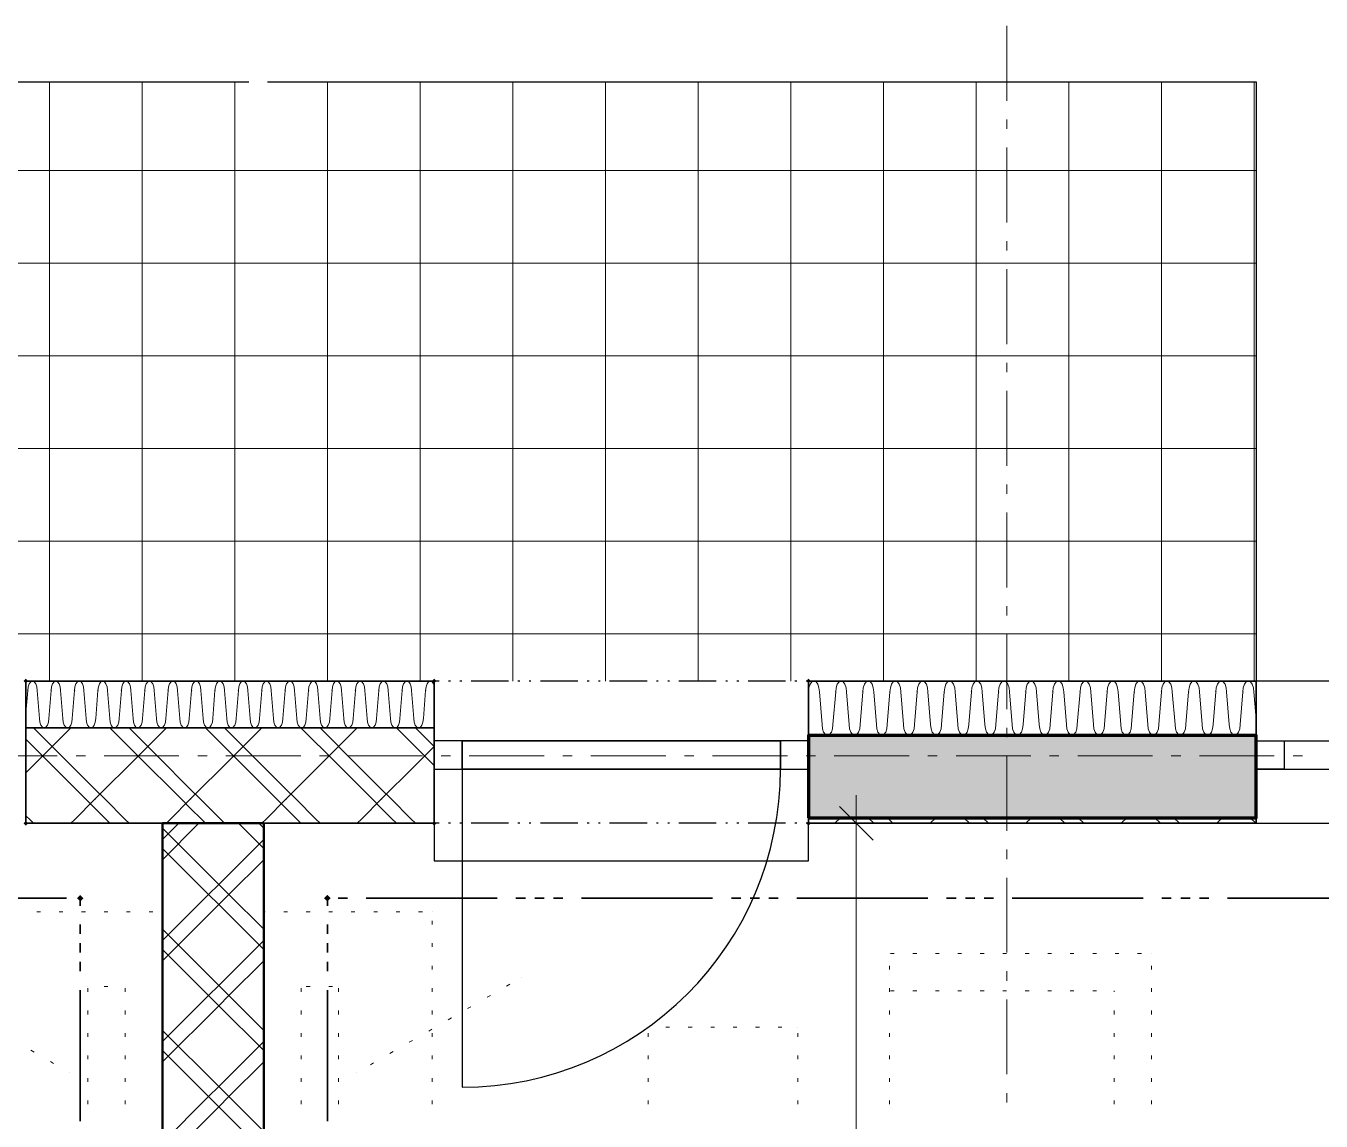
# Model space of a CAD drawing. Header units: millimetres. Extents: x 0 to 594, y 0 to 420.
# Drawn here: x 441.84 to 473.51, y 306.19 to 332.98 of the extents above; entities that cross this region are included whole.
import ezdxf

# ---------------------------------------------------------------- set-up
doc = ezdxf.new("R2010")
doc.units = ezdxf.units.MM
doc.header["$LTSCALE"] = 8
for name, color, linetype in [('PDF_Dvere', 7, 'Continuous'), ('PDF_Koty delkove', 7, 'Continuous'), ('PDF_Nabytek', 7, 'Continuous'), ('PDF_Obecne 0.25', 7, 'Continuous'), ('PDF_Okna', 7, 'Continuous'), ('PDF_Osy hlavni', 7, 'Continuous'), ('PDF_Pozarni useky', 7, 'Continuous'), ('PDF_Srafy', 7, 'Continuous'), ('PDF_Steny akusticke', 7, 'Continuous'), ('PDF_Steny obvodove nosne', 7, 'Continuous'), ('PDF_Steny sendvic', 7, 'Continuous'), ('PDF_Zatepleni', 7, 'Continuous')]:
    doc.layers.add(name, color=color, linetype=linetype)

msp = doc.modelspace()

# ---------------------------------------------------------------- linework, layer by layer
at = {"layer": 'PDF_Dvere', "lineweight": 25}
for points in [[(452.505, 315.49), (451.818, 315.49), (451.818, 314.804), (452.505, 314.804)], [(452.505, 315.49), (452.505, 314.804)], [(460.977, 315.49), (460.29, 315.49), (460.29, 314.804), (460.977, 314.804)], [(460.29, 315.49), (460.29, 314.804)]]:
    msp.add_lwpolyline(points, close=True, dxfattribs=at)
for points in [[(460.29, 315.49), (452.505, 315.49), (460.29, 315.49)], [(460.29, 314.804), (452.505, 314.804), (460.29, 314.804)]]:
    msp.add_lwpolyline(points, dxfattribs=at)
msp.add_lwpolyline([(452.505, 314.804), (452.505, 307.019, 0.414213), (460.29, 314.804)], format="xyb", dxfattribs=at)
at = {"layer": 'PDF_Koty delkove', "lineweight": 18}
for points in [[(462.145, 313.476), (462.145, 314.162)], [(462.557, 313.063), (461.733, 313.888)], [(462.832, 313.476), (462.145, 313.476), (461.458, 313.476)], [(462.145, 236.313), (462.145, 237.158), (462.145, 238.786), (462.145, 240.16), (462.145, 244.34), (462.145, 246.159), (462.145, 262.873), (462.145, 269.284), (462.145, 270.612), (462.145, 276.108), (462.145, 313.476)]]:
    msp.add_lwpolyline(points, dxfattribs=at)
at = {"layer": 'PDF_Nabytek', "lineweight": 13}
for points in [[(442.191, 311.314), (442.099, 311.314)], [(442.74, 311.314), (442.649, 311.314)], [(443.29, 311.314), (443.198, 311.314)], [(443.839, 311.314), (443.748, 311.314)], [(444.389, 311.314), (444.297, 311.314)], [(444.938, 311.314), (444.847, 311.314)], [(445.178, 311.314), (445.178, 311.314)], [(445.178, 311.314), (445.178, 311.314)], [(445.178, 311.001), (445.178, 311.092)], [(447.686, 311.314), (447.651, 311.314)], [(447.651, 311.314), (447.651, 311.314)], [(447.651, 311.314), (447.651, 311.314)], [(447.651, 311.001), (447.651, 311.092)], [(448.235, 311.314), (448.144, 311.314)], [(448.785, 311.314), (448.693, 311.314)], [(449.334, 311.314), (449.243, 311.314)], [(449.884, 311.314), (449.792, 311.314)], [(450.433, 311.314), (450.342, 311.314)], [(450.983, 311.314), (450.891, 311.314)], [(451.533, 311.314), (451.441, 311.314)], [(451.772, 311.314), (451.772, 311.314)], [(451.772, 311.314), (451.772, 311.314)], [(451.772, 311.001), (451.772, 311.092)], [(445.178, 310.451), (445.178, 310.543)], [(447.651, 310.451), (447.651, 310.543)], [(451.772, 310.451), (451.772, 310.543)], [(462.957, 310.293), (462.957, 310.293)], [(462.957, 310.293), (462.957, 310.293)], [(463.073, 310.293), (462.981, 310.293)], [(463.622, 310.293), (463.531, 310.293)], [(464.172, 310.293), (464.08, 310.293)], [(464.721, 310.293), (464.63, 310.293)], [(465.271, 310.293), (465.179, 310.293)], [(465.82, 310.293), (465.729, 310.293)], [(466.37, 310.293), (466.278, 310.293)], [(466.919, 310.293), (466.828, 310.293)], [(467.469, 310.293), (467.377, 310.293)], [(468.018, 310.293), (467.927, 310.293)], [(468.568, 310.293), (468.476, 310.293)], [(469.117, 310.293), (469.026, 310.293)], [(469.368, 310.293), (469.368, 310.293)], [(469.368, 310.293), (469.368, 310.293)], [(445.178, 309.901), (445.178, 309.993)], [(447.651, 309.901), (447.651, 309.993)], [(451.772, 309.901), (451.772, 309.993)], [(462.957, 309.901), (462.957, 309.993)], [(469.368, 309.901), (469.368, 309.993)], [(453.592, 309.495), (453.671, 309.54)], [(453.961, 309.708), (453.961, 309.708)], [(443.346, 309.483), (443.346, 309.483)], [(443.346, 309.483), (443.346, 309.483)], [(443.346, 309.352), (443.346, 309.444)], [(443.839, 309.483), (443.748, 309.483)], [(444.262, 309.483), (444.262, 309.483)], [(444.262, 309.483), (444.262, 309.483)], [(444.262, 309.352), (444.262, 309.444)], [(445.178, 309.352), (445.178, 309.444)], [(447.651, 309.352), (447.651, 309.444)], [(448.567, 309.483), (448.567, 309.483)], [(448.567, 309.483), (448.567, 309.483)], [(448.567, 309.352), (448.567, 309.444)], [(448.785, 309.483), (448.693, 309.483)], [(449.334, 309.483), (449.243, 309.483)], [(449.483, 309.483), (449.483, 309.483)], [(449.483, 309.483), (449.483, 309.483)], [(449.483, 309.352), (449.483, 309.444)], [(451.772, 309.352), (451.772, 309.444)], [(453.116, 309.22), (453.195, 309.266)], [(462.957, 309.352), (462.957, 309.444)], [(462.957, 309.377), (462.957, 309.377)], [(463.073, 309.377), (462.981, 309.377)], [(463.622, 309.377), (463.531, 309.377)], [(464.172, 309.377), (464.08, 309.377)], [(464.721, 309.377), (464.63, 309.377)], [(465.271, 309.377), (465.179, 309.377)], [(465.82, 309.377), (465.729, 309.377)], [(466.37, 309.377), (466.278, 309.377)], [(466.919, 309.377), (466.828, 309.377)], [(467.469, 309.377), (467.377, 309.377)], [(468.018, 309.377), (467.927, 309.377)], [(468.453, 309.377), (468.453, 309.377)], [(468.453, 309.352), (468.453, 309.377)], [(468.453, 309.377), (468.453, 309.377)], [(469.368, 309.352), (469.368, 309.444)], [(443.346, 308.802), (443.346, 308.894)], [(444.262, 308.802), (444.262, 308.894)], [(445.178, 308.802), (445.178, 308.894)], [(447.651, 308.802), (447.651, 308.894)], [(448.567, 308.802), (448.567, 308.894)], [(449.483, 308.802), (449.483, 308.894)], [(451.772, 308.802), (451.772, 308.894)], [(452.64, 308.945), (452.719, 308.991)], [(462.957, 308.802), (462.957, 308.894)], [(468.453, 308.802), (468.453, 308.894)], [(469.368, 308.802), (469.368, 308.894)], [(452.164, 308.67), (452.243, 308.716)], [(443.346, 308.253), (443.346, 308.344)], [(444.262, 308.253), (444.262, 308.344)], [(445.178, 308.253), (445.178, 308.344)], [(447.651, 308.253), (447.651, 308.344)], [(448.567, 308.253), (448.567, 308.344)], [(449.483, 308.253), (449.483, 308.344)], [(451.688, 308.396), (451.767, 308.441)], [(451.772, 308.253), (451.772, 308.344)], [(457.052, 308.491), (457.052, 308.491)], [(457.052, 308.491), (457.052, 308.491)], [(457.052, 308.253), (457.052, 308.344)], [(457.577, 308.491), (457.486, 308.491)], [(458.127, 308.491), (458.035, 308.491)], [(458.676, 308.491), (458.585, 308.491)], [(459.226, 308.491), (459.134, 308.491)], [(459.775, 308.491), (459.684, 308.491)], [(460.325, 308.491), (460.233, 308.491)], [(460.716, 308.491), (460.716, 308.491)], [(460.716, 308.491), (460.716, 308.491)], [(460.716, 308.253), (460.716, 308.344)], [(462.957, 308.253), (462.957, 308.344)], [(468.453, 308.253), (468.453, 308.344)], [(469.368, 308.253), (469.368, 308.344)], [(442.036, 307.879), (441.957, 307.924)], [(451.212, 308.121), (451.292, 308.167)], [(442.512, 307.604), (442.433, 307.65)], [(443.346, 307.703), (443.346, 307.795)], [(444.262, 307.703), (444.262, 307.795)], [(445.178, 307.703), (445.178, 307.795)], [(447.651, 307.703), (447.651, 307.795)], [(448.567, 307.703), (448.567, 307.795)], [(449.483, 307.703), (449.483, 307.795)], [(450.26, 307.571), (450.34, 307.617)], [(450.736, 307.846), (450.816, 307.892)], [(451.772, 307.703), (451.772, 307.795)], [(457.052, 307.703), (457.052, 307.795)], [(460.716, 307.703), (460.716, 307.795)], [(462.957, 307.703), (462.957, 307.795)], [(468.453, 307.703), (468.453, 307.795)], [(469.368, 307.703), (469.368, 307.795)], [(442.91, 307.374), (442.909, 307.375)], [(442.91, 307.374), (442.91, 307.374)], [(449.919, 307.374), (449.919, 307.374)], [(443.346, 307.154), (443.346, 307.245)], [(444.262, 307.154), (444.262, 307.245)], [(445.178, 307.154), (445.178, 307.245)], [(447.651, 307.154), (447.651, 307.245)], [(448.567, 307.154), (448.567, 307.245)], [(449.483, 307.154), (449.483, 307.245)], [(451.772, 307.154), (451.772, 307.245)], [(457.052, 307.154), (457.052, 307.245)], [(460.716, 307.154), (460.716, 307.245)], [(462.957, 307.154), (462.957, 307.245)], [(468.453, 307.154), (468.453, 307.245)], [(469.368, 307.154), (469.368, 307.245)], [(443.346, 306.604), (443.346, 306.696)], [(444.262, 306.604), (444.262, 306.696)], [(445.178, 306.604), (445.178, 306.696)], [(447.651, 306.604), (447.651, 306.696)], [(448.567, 306.604), (448.567, 306.696)], [(449.483, 306.604), (449.483, 306.696)], [(451.772, 306.604), (451.772, 306.696)], [(457.052, 306.604), (457.052, 306.696)], [(460.716, 306.604), (460.716, 306.696)], [(462.957, 306.604), (462.957, 306.696)], [(468.453, 306.604), (468.453, 306.696)], [(469.368, 306.604), (469.368, 306.696)]]:
    msp.add_lwpolyline(points, dxfattribs=at)
at = {"layer": 'PDF_Obecne 0.25', "lineweight": 25}
for points in [[(428.326, 316.956), (428.326, 331.61), (447.286, 331.61)], [(447.743, 331.61), (471.922, 331.61), (471.922, 316.956)], [(451.818, 313.476), (451.818, 312.56), (460.977, 312.56), (460.977, 313.476)]]:
    msp.add_lwpolyline(points, dxfattribs=at)
at = {"layer": 'PDF_Okna', "lineweight": 25}
for points in [[(484.744, 316.956), (471.922, 316.956)], [(471.922, 315.49), (484.744, 315.49)], [(471.922, 314.804), (484.744, 314.804)], [(471.922, 313.476), (484.744, 313.476)]]:
    msp.add_lwpolyline(points, dxfattribs=at)
msp.add_lwpolyline([(471.922, 315.49), (472.609, 315.49), (472.609, 314.804), (471.922, 314.804)], close=True, dxfattribs=at)
at = {"layer": 'PDF_Osy hlavni', "lineweight": 18}
for points in [[(465.831, 331.15), (465.831, 332.982)], [(465.831, 330.463), (465.831, 330.692)], [(465.831, 328.173), (465.831, 330.005)], [(465.831, 327.486), (465.831, 327.715)], [(465.831, 325.197), (465.831, 327.028)], [(465.831, 324.51), (465.831, 324.739)], [(465.831, 322.22), (465.831, 324.052)], [(465.831, 321.533), (465.831, 321.762)], [(465.831, 319.243), (465.831, 321.075)], [(465.831, 318.557), (465.831, 318.785)], [(465.831, 316.267), (465.831, 318.099)], [(465.831, 315.58), (465.831, 315.809)], [(442.603, 315.124), (440.771, 315.124)], [(443.29, 315.124), (443.061, 315.124)], [(445.579, 315.124), (443.748, 315.124)], [(446.266, 315.124), (446.037, 315.124)], [(448.556, 315.124), (446.724, 315.124)], [(449.243, 315.124), (449.014, 315.124)], [(451.533, 315.124), (449.701, 315.124)], [(452.219, 315.124), (451.99, 315.124)], [(454.509, 315.124), (452.677, 315.124)], [(455.196, 315.124), (454.967, 315.124)], [(457.486, 315.124), (455.654, 315.124)], [(458.173, 315.124), (457.944, 315.124)], [(460.462, 315.124), (458.631, 315.124)], [(461.149, 315.124), (460.92, 315.124)], [(463.439, 315.124), (461.607, 315.124)], [(464.126, 315.124), (463.897, 315.124)], [(466.416, 315.124), (464.584, 315.124)], [(465.831, 313.29), (465.831, 315.122)], [(467.102, 315.124), (466.874, 315.124)], [(469.392, 315.124), (467.56, 315.124)], [(470.079, 315.124), (469.85, 315.124)], [(472.369, 315.124), (470.537, 315.124)], [(473.056, 315.124), (472.827, 315.124)], [(465.831, 312.603), (465.831, 312.832)], [(465.831, 310.314), (465.831, 312.145)], [(465.831, 309.627), (465.831, 309.856)], [(465.831, 307.337), (465.831, 309.169)], [(465.831, 306.65), (465.831, 306.879)]]:
    msp.add_lwpolyline(points, dxfattribs=at)
at = {"layer": 'PDF_Pozarni useky', "lineweight": 35}
for points in [[(442.832, 311.644), (439.626, 311.644)], [(443.163, 311.458), (443.163, 311.644)], [(449.208, 311.458), (449.208, 311.644)], [(449.243, 311.644), (449.208, 311.644)], [(449.701, 311.644), (449.472, 311.644)], [(453.364, 311.644), (450.159, 311.644)], [(454.051, 311.644), (453.822, 311.644)], [(454.509, 311.644), (454.28, 311.644)], [(454.967, 311.644), (454.738, 311.644)], [(458.631, 311.644), (455.425, 311.644)], [(459.318, 311.644), (459.089, 311.644)], [(459.775, 311.644), (459.546, 311.644)], [(460.233, 311.644), (460.004, 311.644)], [(463.897, 311.644), (460.691, 311.644)], [(464.584, 311.644), (464.355, 311.644)], [(465.042, 311.644), (464.813, 311.644)], [(465.5, 311.644), (465.271, 311.644)], [(469.163, 311.644), (465.958, 311.644)], [(469.85, 311.644), (469.621, 311.644)], [(470.308, 311.644), (470.079, 311.644)], [(470.766, 311.644), (470.537, 311.644)], [(474.429, 311.644), (471.224, 311.644)], [(443.163, 310.772), (443.163, 311.001)], [(449.208, 310.772), (449.208, 311.001)], [(443.163, 310.314), (443.163, 310.543)], [(449.208, 310.314), (449.208, 310.543)], [(443.163, 309.856), (443.163, 310.085)], [(449.208, 309.856), (449.208, 310.085)], [(443.163, 306.192), (443.163, 309.398)], [(449.208, 306.192), (449.208, 309.398)]]:
    msp.add_lwpolyline(points, dxfattribs=at)
at = {"layer": 'PDF_Pozarni useky', "lineweight": 35, "transparency": 33554559}
for points in [[(443.243, 311.644), (443.163, 311.564), (443.163, 311.724), (443.083, 311.644)], [(443.163, 311.564), (443.083, 311.644), (443.243, 311.644), (443.163, 311.724)], [(449.208, 311.564), (449.128, 311.644), (449.288, 311.644), (449.208, 311.724)], [(449.288, 311.644), (449.208, 311.564), (449.208, 311.724), (449.128, 311.644)]]:
    msp.add_solid(points, dxfattribs=at)
at = {"layer": 'PDF_Srafy', "lineweight": 9}
for points in [[(442.413, 331.61), (442.413, 329.448), (442.413, 324.915), (442.413, 320.381)], [(444.68, 331.61), (444.68, 327.181), (444.68, 322.648), (444.68, 318.115), (444.68, 316.956)], [(446.946, 331.61), (446.946, 329.448), (446.946, 324.915), (446.946, 320.381), (446.946, 316.956)], [(449.213, 331.61), (449.213, 327.181), (449.213, 322.648), (449.213, 318.115), (449.213, 316.956)], [(451.48, 331.61), (451.48, 329.448), (451.48, 324.915), (451.48, 320.381), (451.48, 316.956)], [(453.746, 331.61), (453.746, 327.181), (453.746, 322.648), (453.746, 318.115), (453.746, 316.956)], [(456.013, 331.61), (456.013, 329.448), (456.013, 324.915), (456.013, 320.381), (456.013, 316.956)], [(458.28, 331.61), (458.28, 327.181), (458.28, 322.648), (458.28, 318.115), (458.28, 316.956)], [(460.546, 331.61), (460.546, 329.448), (460.546, 324.915), (460.546, 320.381), (460.546, 316.956)], [(462.813, 331.61), (462.813, 327.181)], [(465.08, 331.61), (465.08, 329.448), (465.08, 324.915)], [(467.346, 331.61), (467.346, 327.181), (467.346, 322.648)], [(469.613, 331.61), (469.613, 329.448), (469.613, 324.915), (469.613, 320.381)], [(471.88, 331.61), (471.88, 327.181), (471.88, 322.648), (471.88, 318.115)], [(451.48, 329.448), (446.946, 329.448), (442.413, 329.448), (437.88, 329.448), (433.346, 329.448), (428.813, 329.448), (428.326, 329.448)], [(471.922, 329.448), (469.613, 329.448), (465.08, 329.448), (460.546, 329.448), (456.013, 329.448), (451.48, 329.448)], [(453.746, 327.181), (449.213, 327.181), (444.68, 327.181), (440.146, 327.181), (435.613, 327.181), (431.08, 327.181), (428.326, 327.181)], [(471.922, 327.181), (471.88, 327.181), (467.346, 327.181), (462.813, 327.181), (458.28, 327.181), (453.746, 327.181)], [(462.813, 327.181), (462.813, 322.648), (462.813, 318.115), (462.813, 316.956)], [(471.922, 324.915), (469.613, 324.915), (465.08, 324.915), (460.546, 324.915), (456.013, 324.915), (451.48, 324.915), (446.946, 324.915), (442.413, 324.915), (437.88, 324.915), (433.346, 324.915), (428.813, 324.915), (428.326, 324.915)], [(465.08, 324.915), (465.08, 320.381), (465.08, 316.956)], [(453.746, 322.648), (449.213, 322.648), (444.68, 322.648), (440.146, 322.648), (435.613, 322.648), (431.08, 322.648), (428.326, 322.648)], [(471.922, 322.648), (471.88, 322.648), (467.346, 322.648), (462.813, 322.648), (458.28, 322.648), (453.746, 322.648)], [(467.346, 322.648), (467.346, 318.115), (467.346, 316.956)], [(456.013, 320.381), (451.48, 320.381), (446.946, 320.381), (442.413, 320.381), (437.88, 320.381), (433.346, 320.381), (428.813, 320.381), (428.326, 320.381)], [(442.413, 320.381), (442.413, 316.956)], [(471.922, 320.381), (469.613, 320.381), (465.08, 320.381), (460.546, 320.381), (456.013, 320.381)], [(469.613, 320.381), (469.613, 316.956)], [(458.28, 318.115), (453.746, 318.115), (449.213, 318.115), (444.68, 318.115), (440.146, 318.115), (435.613, 318.115), (431.08, 318.115), (428.326, 318.115)], [(471.922, 318.115), (471.88, 318.115), (467.346, 318.115), (462.813, 318.115), (458.28, 318.115)], [(471.88, 318.115), (471.88, 316.956)]]:
    msp.add_lwpolyline(points, dxfattribs=at)
at = {"layer": 'PDF_Steny akusticke', "lineweight": 9}
for points in [[(445.178, 313.082), (445.572, 313.476)], [(445.178, 312.587), (446.067, 313.476)], [(447.651, 310.884), (446.799, 311.735), (446.552, 311.983), (445.178, 313.356)], [(447.651, 312.862), (447.037, 313.476)], [(447.651, 313.356), (447.532, 313.476)], [(446.305, 311.735), (446.552, 311.983), (447.651, 313.082)], [(446.305, 311.735), (445.178, 312.862)], [(446.799, 311.735), (447.651, 312.587)], [(446.799, 311.735), (446.552, 311.488), (446.305, 311.735), (445.178, 310.609)], [(445.178, 310.114), (446.552, 311.488)], [(447.651, 310.389), (446.552, 311.488)], [(447.651, 308.411), (446.799, 309.263), (446.552, 309.51), (445.178, 310.884)], [(446.305, 309.263), (446.552, 309.51), (447.651, 310.609)], [(446.305, 309.263), (445.178, 310.389)], [(446.552, 309.015), (446.799, 309.263), (447.651, 310.114)], [(445.178, 307.641), (446.552, 309.015), (446.305, 309.263), (445.178, 308.136)], [(447.651, 307.916), (446.552, 309.015)], [(447.651, 305.938), (446.799, 306.79), (446.552, 307.037), (445.178, 308.411)], [(446.305, 306.79), (445.178, 307.916)], [(446.552, 307.037), (447.651, 308.136)], [(446.552, 306.542), (446.799, 306.79), (447.651, 307.641)], [(446.305, 306.79), (446.552, 307.037)], [(446.552, 306.542), (446.305, 306.79), (445.178, 305.663)], [(447.651, 305.443), (446.552, 306.542), (445.178, 305.169)]]:
    msp.add_lwpolyline(points, dxfattribs=at)
at = {"layer": 'PDF_Steny akusticke', "lineweight": 50}
msp.add_lwpolyline([(447.514, 270.612), (447.651, 270.612), (447.651, 313.476), (445.178, 313.476), (445.178, 270.612), (445.316, 270.612)], dxfattribs=at)
at = {"layer": 'PDF_Steny obvodove nosne', "lineweight": 70}
msp.add_lwpolyline([(460.977, 313.613), (471.922, 313.613), (471.922, 315.628), (460.977, 315.628)], close=True, dxfattribs=at)
at = {"layer": 'PDF_Steny obvodove nosne', "color": 9, "lineweight": 9, "true_color": 0xc0c0c0, "transparency": 33554559}
msp.add_solid([(460.977, 313.613), (471.922, 313.613), (460.977, 315.628), (471.922, 315.628)], dxfattribs=at)
at = {"layer": 'PDF_Steny sendvic', "lineweight": 35}
for points in [[(441.835, 316.956), (441.835, 315.811), (451.818, 315.811)], [(451.818, 316.956), (441.835, 316.956)], [(451.818, 316.956), (451.818, 315.811)], [(441.835, 313.476), (441.835, 314.804), (441.835, 315.49), (441.835, 315.811)], [(451.818, 315.811), (441.835, 315.811)], [(451.818, 315.811), (451.818, 315.49), (451.818, 314.804), (451.818, 313.476)], [(441.835, 313.476), (445.178, 313.476), (447.651, 313.476), (451.818, 313.476)], [(460.977, 313.476), (460.977, 313.613)], [(471.922, 313.613), (460.977, 313.613)], [(460.977, 313.476), (471.922, 313.476)], [(471.922, 313.613), (471.922, 313.476)]]:
    msp.add_lwpolyline(points, dxfattribs=at)
at = {"layer": 'PDF_Steny sendvic', "lineweight": 9}
for points in [[(441.995, 316.956), (441.952, 316.938), (441.915, 316.889), (441.89, 316.815), (441.881, 316.727)], [(442.11, 316.727), (442.101, 316.815), (442.076, 316.889), (442.039, 316.938), (441.995, 316.956)], [(442.568, 316.956), (442.524, 316.938), (442.487, 316.889), (442.462, 316.815), (442.453, 316.727)], [(442.682, 316.727), (442.674, 316.815), (442.649, 316.889), (442.612, 316.938), (442.568, 316.956)], [(443.255, 316.727), (443.246, 316.815), (443.221, 316.889), (443.184, 316.938), (443.14, 316.956), (443.097, 316.938), (443.059, 316.889), (443.035, 316.815), (443.026, 316.727)], [(443.713, 316.956), (443.669, 316.938), (443.632, 316.889), (443.607, 316.815), (443.598, 316.727)], [(443.827, 316.727), (443.819, 316.815), (443.794, 316.889), (443.757, 316.938), (443.713, 316.956)], [(444.4, 316.727), (444.391, 316.815), (444.366, 316.889), (444.329, 316.938), (444.285, 316.956), (444.241, 316.938), (444.204, 316.889), (444.179, 316.815), (444.171, 316.727)], [(444.858, 316.956), (444.814, 316.938), (444.777, 316.889), (444.752, 316.815), (444.743, 316.727)], [(444.972, 316.727), (444.963, 316.815), (444.939, 316.889), (444.901, 316.938), (444.858, 316.956)], [(445.43, 316.956), (445.386, 316.938), (445.349, 316.889), (445.324, 316.815), (445.316, 316.727)], [(445.536, 316.815), (445.511, 316.889), (445.474, 316.938), (445.43, 316.956)], [(445.545, 316.727), (445.536, 316.815)], [(446.002, 316.956), (445.959, 316.938), (445.921, 316.889), (445.897, 316.815), (445.888, 316.727)], [(446.117, 316.727), (446.108, 316.815), (446.083, 316.889), (446.046, 316.938), (446.002, 316.956)], [(446.575, 316.956), (446.531, 316.938), (446.494, 316.889), (446.469, 316.815), (446.46, 316.727)], [(446.689, 316.727), (446.681, 316.815), (446.656, 316.889), (446.619, 316.938), (446.575, 316.956)], [(447.147, 316.956), (447.103, 316.938), (447.066, 316.889), (447.042, 316.815), (447.033, 316.727)], [(447.262, 316.727), (447.253, 316.815), (447.228, 316.889), (447.191, 316.938), (447.147, 316.956)], [(447.72, 316.956), (447.676, 316.938), (447.639, 316.889), (447.614, 316.815), (447.605, 316.727)], [(447.834, 316.727), (447.825, 316.815), (447.801, 316.889), (447.764, 316.938), (447.72, 316.956)], [(448.292, 316.956), (448.248, 316.938), (448.211, 316.889), (448.186, 316.815), (448.178, 316.727)], [(448.407, 316.727), (448.398, 316.815), (448.373, 316.889), (448.336, 316.938), (448.292, 316.956)], [(448.865, 316.956), (448.821, 316.938), (448.784, 316.889), (448.759, 316.815), (448.75, 316.727)], [(448.979, 316.727), (448.97, 316.815), (448.946, 316.889), (448.908, 316.938), (448.865, 316.956)], [(449.437, 316.956), (449.393, 316.938), (449.356, 316.889), (449.331, 316.815), (449.323, 316.727)], [(449.551, 316.727), (449.543, 316.815), (449.518, 316.889), (449.481, 316.938), (449.437, 316.956)], [(450.009, 316.956), (449.966, 316.938), (449.928, 316.889), (449.904, 316.815), (449.895, 316.727)], [(450.124, 316.727), (450.115, 316.815), (450.09, 316.889), (450.053, 316.938), (450.009, 316.956)], [(450.582, 316.956), (450.538, 316.938), (450.501, 316.889), (450.476, 316.815), (450.467, 316.727)], [(450.696, 316.727), (450.688, 316.815), (450.663, 316.889), (450.626, 316.938), (450.582, 316.956)], [(451.154, 316.956), (451.11, 316.938), (451.073, 316.889), (451.048, 316.815), (451.04, 316.727)], [(451.269, 316.727), (451.26, 316.815), (451.235, 316.889), (451.198, 316.938), (451.154, 316.956)], [(451.727, 316.956), (451.683, 316.938), (451.646, 316.889), (451.621, 316.815), (451.612, 316.727)], [(451.818, 316.857), (451.808, 316.889), (451.77, 316.938), (451.727, 316.956)], [(441.835, 316.172), (441.881, 316.727)], [(442.11, 316.727), (442.167, 316.04), (442.175, 315.952), (442.2, 315.877), (442.238, 315.827), (442.27, 315.811)], [(442.397, 316.04), (442.453, 316.727)], [(442.682, 316.727), (442.739, 316.04), (442.748, 315.952), (442.773, 315.877), (442.81, 315.827), (442.842, 315.811)], [(442.969, 316.04), (443.026, 316.727)], [(443.255, 316.727), (443.311, 316.04), (443.32, 315.952), (443.345, 315.877), (443.383, 315.827)], [(443.439, 315.811), (443.471, 315.827), (443.508, 315.877), (443.533, 315.952), (443.542, 316.04), (443.598, 316.727)], [(443.827, 316.727), (443.884, 316.04)], [(444.114, 316.04), (444.171, 316.727)], [(444.4, 316.727), (444.456, 316.04)], [(444.686, 316.04), (444.743, 316.727)], [(444.972, 316.727), (445.029, 316.04)], [(445.259, 316.04), (445.316, 316.727)], [(445.545, 316.727), (445.601, 316.04)], [(445.831, 316.04), (445.888, 316.727)], [(446.117, 316.727), (446.174, 316.04)], [(446.404, 316.04), (446.46, 316.727)], [(446.689, 316.727), (446.746, 316.04)], [(446.976, 316.04), (447.033, 316.727)], [(447.262, 316.727), (447.318, 316.04)], [(447.549, 316.04), (447.605, 316.727)], [(447.834, 316.727), (447.891, 316.04)], [(448.121, 316.04), (448.178, 316.727)], [(448.407, 316.727), (448.463, 316.04)], [(448.693, 316.04), (448.75, 316.727)], [(448.979, 316.727), (449.036, 316.04)], [(449.266, 316.04), (449.323, 316.727)], [(449.551, 316.727), (449.608, 316.04)], [(449.838, 316.04), (449.895, 316.727)], [(450.124, 316.727), (450.181, 316.04)], [(450.411, 316.04), (450.467, 316.727)], [(450.696, 316.727), (450.753, 316.04)], [(450.983, 316.04), (451.04, 316.727)], [(451.269, 316.727), (451.325, 316.04)], [(451.556, 316.04), (451.612, 316.727)], [(442.294, 315.811), (442.326, 315.827), (442.363, 315.877), (442.388, 315.952), (442.397, 316.04)], [(442.397, 316.04), (442.397, 316.04)], [(442.866, 315.811), (442.898, 315.827), (442.935, 315.877), (442.96, 315.952), (442.969, 316.04)], [(442.969, 316.04), (442.969, 316.04)], [(443.542, 316.04), (443.542, 316.04)], [(443.884, 316.04), (443.893, 315.952), (443.918, 315.877), (443.955, 315.827), (443.987, 315.811)], [(444.043, 315.827), (444.08, 315.877), (444.105, 315.952), (444.114, 316.04)], [(444.114, 316.04), (444.114, 316.04)], [(444.456, 316.04), (444.465, 315.952), (444.49, 315.877), (444.527, 315.827), (444.559, 315.811)], [(444.583, 315.811), (444.615, 315.827), (444.653, 315.877), (444.678, 315.952), (444.686, 316.04)], [(444.686, 316.04), (444.686, 316.04)], [(445.029, 316.04), (445.038, 315.952), (445.062, 315.877), (445.1, 315.827), (445.132, 315.811)], [(445.156, 315.811), (445.188, 315.827), (445.225, 315.877), (445.25, 315.952), (445.259, 316.04)], [(445.259, 316.04), (445.259, 316.04)], [(445.601, 316.04), (445.61, 315.952), (445.635, 315.877), (445.672, 315.827), (445.704, 315.811)], [(445.728, 315.811), (445.76, 315.827), (445.798, 315.877), (445.823, 315.952), (445.831, 316.04)], [(445.831, 316.04), (445.831, 316.04)], [(446.174, 316.04), (446.182, 315.952), (446.207, 315.877), (446.245, 315.827), (446.277, 315.811)], [(446.301, 315.811), (446.333, 315.827), (446.37, 315.877), (446.395, 315.952), (446.404, 316.04)], [(446.404, 316.04), (446.404, 316.04)], [(446.746, 316.04), (446.755, 315.952), (446.78, 315.877), (446.817, 315.827), (446.849, 315.811)], [(446.873, 315.811), (446.905, 315.827), (446.942, 315.877), (446.967, 315.952), (446.976, 316.04)], [(446.976, 316.04), (446.976, 316.04)], [(447.318, 316.04), (447.327, 315.952), (447.352, 315.877), (447.389, 315.827), (447.421, 315.811)], [(447.446, 315.811), (447.478, 315.827), (447.515, 315.877), (447.54, 315.952), (447.549, 316.04)], [(447.549, 316.04), (447.549, 316.04)], [(447.891, 316.04), (447.9, 315.952), (447.925, 315.877), (447.962, 315.827), (447.994, 315.811)], [(448.018, 315.811), (448.05, 315.827), (448.087, 315.877), (448.112, 315.952), (448.121, 316.04)], [(448.121, 316.04), (448.121, 316.04)], [(448.463, 316.04), (448.472, 315.952), (448.497, 315.877), (448.534, 315.827), (448.566, 315.811)], [(448.59, 315.811), (448.622, 315.827), (448.66, 315.877), (448.685, 315.952), (448.693, 316.04)], [(448.693, 316.04), (448.693, 316.04)], [(449.036, 316.04), (449.044, 315.952), (449.069, 315.877), (449.107, 315.827), (449.139, 315.811)], [(449.163, 315.811), (449.195, 315.827), (449.232, 315.877), (449.257, 315.952), (449.266, 316.04)], [(449.266, 316.04), (449.266, 316.04)], [(449.608, 316.04), (449.617, 315.952), (449.642, 315.877), (449.679, 315.827), (449.711, 315.811)], [(449.735, 315.811), (449.767, 315.827), (449.805, 315.877), (449.829, 315.952), (449.838, 316.04)], [(449.838, 316.04), (449.838, 316.04)], [(450.181, 316.04), (450.189, 315.952), (450.214, 315.877), (450.252, 315.827), (450.284, 315.811)], [(450.308, 315.811), (450.34, 315.827), (450.377, 315.877), (450.402, 315.952), (450.411, 316.04)], [(450.411, 316.04), (450.411, 316.04)], [(450.753, 316.04), (450.762, 315.952)], [(450.762, 315.952), (450.787, 315.877), (450.824, 315.827), (450.856, 315.811)], [(450.88, 315.811), (450.912, 315.827), (450.949, 315.877), (450.974, 315.952)], [(450.974, 315.952), (450.983, 316.04)], [(450.983, 316.04), (450.983, 316.04)], [(451.325, 316.04), (451.334, 315.952), (451.359, 315.877), (451.396, 315.827), (451.428, 315.811)], [(451.452, 315.811), (451.485, 315.827), (451.522, 315.877), (451.547, 315.952), (451.556, 316.04)], [(451.556, 316.04), (451.556, 316.04)], [(441.835, 314.712), (442.354, 315.23), (442.934, 315.811)], [(443.296, 314.071), (442.127, 315.24), (441.835, 315.532)], [(443.53, 314.304), (442.614, 315.22), (442.023, 315.811)], [(442.934, 313.476), (443.024, 313.565), (443.53, 314.071), (444.596, 315.138), (445.27, 315.811)], [(443.383, 315.827), (443.415, 315.811)], [(445.632, 314.071), (444.564, 315.139), (443.891, 315.811)], [(444.011, 315.811), (444.043, 315.827)], [(445.865, 314.304), (445.051, 315.119), (444.358, 315.811)], [(445.27, 313.476), (445.366, 313.572), (445.865, 314.071), (446.839, 315.045), (447.605, 315.811)], [(447.967, 314.071), (447, 315.038), (446.227, 315.811)], [(448.201, 314.304), (447.487, 315.018), (446.694, 315.811)], [(447.605, 313.476), (447.708, 313.578), (448.201, 314.071), (449.082, 314.952), (449.941, 315.811)], [(450.302, 314.071), (449.436, 314.937), (448.562, 315.811)], [(450.536, 314.304), (449.923, 314.917), (449.029, 315.811)], [(451.818, 314.891), (450.898, 315.811)], [(451.818, 315.358), (451.365, 315.811)], [(449.941, 313.476), (450.049, 313.584), (450.536, 314.071), (451.324, 314.859), (451.818, 315.353)], [(443.763, 314.071), (443.53, 314.304)], [(446.099, 314.071), (445.865, 314.304)], [(448.434, 314.071), (448.201, 314.304)], [(450.77, 314.071), (450.536, 314.304)], [(443.53, 313.837), (443.296, 314.071)], [(444.358, 313.476), (444.265, 313.569), (443.763, 314.071)], [(445.865, 313.837), (445.632, 314.071)], [(446.694, 313.476), (446.595, 313.575), (446.099, 314.071)], [(448.201, 313.837), (447.967, 314.071)], [(449.029, 313.476), (448.924, 313.581), (448.434, 314.071)], [(450.536, 313.837), (450.302, 314.071)], [(451.365, 313.476), (451.253, 313.587), (450.77, 314.071)], [(442.023, 313.476), (441.936, 313.563), (441.835, 313.663)], [(443.891, 313.476), (443.799, 313.567), (443.53, 313.837)], [(446.227, 313.476), (446.129, 313.574), (445.865, 313.837)], [(448.562, 313.476), (448.458, 313.58), (448.201, 313.837)], [(450.898, 313.476), (450.787, 313.586), (450.536, 313.837)], [(461.618, 313.476), (461.756, 313.613)], [(462.575, 313.476), (462.438, 313.613)], [(463.042, 313.476), (462.905, 313.613)], [(463.954, 313.476), (464.091, 313.613)], [(463.954, 313.476), (463.954, 313.476)], [(464.911, 313.476), (464.773, 313.613)], [(465.378, 313.476), (465.24, 313.613)], [(466.289, 313.476), (466.427, 313.613)], [(467.246, 313.476), (467.109, 313.613)], [(467.713, 313.476), (467.576, 313.613)], [(468.625, 313.476), (468.762, 313.613)], [(469.582, 313.476), (469.444, 313.613)], [(470.049, 313.476), (469.911, 313.613)], [(470.049, 313.476), (470.049, 313.476)], [(470.96, 313.476), (471.098, 313.613)], [(471.917, 313.476), (471.78, 313.613)]]:
    msp.add_lwpolyline(points, dxfattribs=at)
at = {"layer": 'PDF_Steny sendvic', "lineweight": 25}
for points in [[(451.945, 316.956), (451.818, 316.956)], [(452.219, 316.956), (452.174, 316.956)], [(452.494, 316.956), (452.448, 316.956)], [(453.639, 316.956), (452.723, 316.956)], [(453.914, 316.956), (453.868, 316.956)], [(454.189, 316.956), (454.143, 316.956)], [(455.333, 316.956), (454.418, 316.956)], [(455.608, 316.956), (455.562, 316.956)], [(455.883, 316.956), (455.837, 316.956)], [(457.028, 316.956), (456.112, 316.956)], [(457.303, 316.956), (457.257, 316.956)], [(457.577, 316.956), (457.532, 316.956)], [(458.722, 316.956), (457.806, 316.956)], [(458.997, 316.956), (458.951, 316.956)], [(459.272, 316.956), (459.226, 316.956)], [(460.417, 316.956), (459.501, 316.956)], [(460.691, 316.956), (460.646, 316.956)], [(460.966, 316.956), (460.92, 316.956)], [(451.945, 313.476), (451.818, 313.476)], [(452.219, 313.476), (452.174, 313.476)], [(452.494, 313.476), (452.448, 313.476)], [(453.639, 313.476), (452.723, 313.476)], [(453.914, 313.476), (453.868, 313.476)], [(454.189, 313.476), (454.143, 313.476)], [(455.333, 313.476), (454.418, 313.476)], [(455.608, 313.476), (455.562, 313.476)], [(455.883, 313.476), (455.837, 313.476)], [(457.028, 313.476), (456.112, 313.476)], [(457.303, 313.476), (457.257, 313.476)], [(457.577, 313.476), (457.532, 313.476)], [(458.722, 313.476), (457.806, 313.476)], [(458.997, 313.476), (458.951, 313.476)], [(459.272, 313.476), (459.226, 313.476)], [(460.417, 313.476), (459.501, 313.476)], [(460.691, 313.476), (460.646, 313.476)], [(460.966, 313.476), (460.92, 313.476)]]:
    msp.add_lwpolyline(points, dxfattribs=at)
at = {"layer": 'PDF_Steny sendvic', "lineweight": 25, "transparency": 33554559}
for points in [[(441.892, 316.956), (441.835, 316.899), (441.835, 317.013), (441.778, 316.956)], [(451.876, 316.956), (451.818, 316.899), (451.818, 317.013), (451.761, 316.956)], [(461.034, 316.956), (460.977, 316.899), (460.977, 317.013), (460.92, 316.956)], [(441.892, 313.476), (441.835, 313.418), (441.835, 313.533), (441.778, 313.476)], [(451.876, 313.476), (451.818, 313.418), (451.818, 313.533), (451.761, 313.476)], [(461.034, 313.476), (460.977, 313.418), (460.977, 313.533), (460.92, 313.476)]]:
    msp.add_solid(points, dxfattribs=at)
at = {"layer": 'PDF_Steny sendvic', "lineweight": 9, "transparency": 33554559}
for points in [[(441.881, 316.706), (441.86, 316.727), (441.902, 316.727), (441.881, 316.748)], [(442.453, 316.706), (442.433, 316.727), (442.474, 316.727), (442.453, 316.748)], [(443.026, 316.706), (443.005, 316.727), (443.046, 316.727), (443.026, 316.748)], [(443.598, 316.706), (443.578, 316.727), (443.619, 316.727), (443.598, 316.748)], [(444.171, 316.706), (444.15, 316.727), (444.191, 316.727), (444.171, 316.748)], [(444.743, 316.706), (444.723, 316.727), (444.764, 316.727), (444.743, 316.748)], [(445.316, 316.706), (445.295, 316.727), (445.336, 316.727), (445.316, 316.748)], [(445.888, 316.706), (445.867, 316.727), (445.909, 316.727), (445.888, 316.748)], [(446.46, 316.706), (446.44, 316.727), (446.481, 316.727), (446.46, 316.748)], [(447.033, 316.706), (447.012, 316.727), (447.053, 316.727), (447.033, 316.748)], [(447.605, 316.706), (447.585, 316.727), (447.626, 316.727), (447.605, 316.748)], [(448.178, 316.706), (448.157, 316.727), (448.198, 316.727), (448.178, 316.748)], [(448.75, 316.706), (448.729, 316.727), (448.771, 316.727), (448.75, 316.748)], [(449.323, 316.706), (449.302, 316.727), (449.343, 316.727), (449.323, 316.748)], [(449.895, 316.706), (449.874, 316.727), (449.916, 316.727), (449.895, 316.748)], [(450.467, 316.706), (450.447, 316.727), (450.488, 316.727), (450.467, 316.748)], [(451.04, 316.706), (451.019, 316.727), (451.06, 316.727), (451.04, 316.748)], [(451.612, 316.706), (451.592, 316.727), (451.633, 316.727), (451.612, 316.748)], [(443.53, 314.05), (443.509, 314.071), (443.55, 314.071), (443.53, 314.091)], [(445.865, 314.05), (445.844, 314.071), (445.886, 314.071), (445.865, 314.091)], [(448.201, 314.05), (448.18, 314.071), (448.221, 314.071), (448.201, 314.091)], [(450.536, 314.05), (450.515, 314.071), (450.557, 314.071), (450.536, 314.091)]]:
    msp.add_solid(points, dxfattribs=at)
at = {"layer": 'PDF_Zatepleni', "lineweight": 9}
for points in [[(461.11, 316.956), (461.059, 316.936), (461.016, 316.878), (460.987, 316.792), (460.977, 316.69)], [(461.243, 316.69), (461.233, 316.792), (461.204, 316.878), (461.161, 316.936), (461.11, 316.956), (461.11, 316.956)], [(461.456, 315.628), (461.493, 315.647), (461.536, 315.705), (461.565, 315.791), (461.575, 315.893), (461.641, 316.69), (461.651, 316.792), (461.68, 316.878), (461.723, 316.936), (461.774, 316.956)], [(461.907, 316.69), (461.897, 316.792), (461.868, 316.878), (461.825, 316.936), (461.774, 316.956)], [(462.12, 315.628), (462.157, 315.647), (462.2, 315.705), (462.229, 315.791), (462.239, 315.893), (462.305, 316.69), (462.315, 316.792), (462.344, 316.878), (462.387, 316.936), (462.438, 316.956)], [(462.571, 316.69), (462.561, 316.792), (462.532, 316.878), (462.489, 316.936), (462.438, 316.956)], [(462.903, 315.893), (462.969, 316.69), (462.979, 316.792), (463.008, 316.878), (463.051, 316.936), (463.102, 316.956)], [(463.235, 316.69), (463.225, 316.792), (463.196, 316.878), (463.153, 316.936), (463.102, 316.956)], [(463.766, 316.956), (463.715, 316.936), (463.672, 316.878), (463.643, 316.792), (463.633, 316.69)], [(463.899, 316.69), (463.889, 316.792), (463.86, 316.878), (463.817, 316.936), (463.766, 316.956)], [(464.231, 315.893), (464.297, 316.69), (464.307, 316.792), (464.336, 316.878), (464.379, 316.936), (464.43, 316.956)], [(464.563, 316.69), (464.553, 316.792), (464.524, 316.878), (464.481, 316.936), (464.43, 316.956)], [(465.094, 316.956), (465.043, 316.936), (465, 316.878), (464.971, 316.792), (464.961, 316.69)], [(465.227, 316.69), (465.217, 316.792), (465.188, 316.878), (465.145, 316.936), (465.094, 316.956)], [(465.559, 315.893), (465.625, 316.69), (465.635, 316.792), (465.664, 316.878), (465.707, 316.936), (465.758, 316.956)], [(465.891, 316.69), (465.881, 316.792), (465.852, 316.878), (465.809, 316.936), (465.758, 316.956)], [(466.223, 315.893), (466.289, 316.69), (466.299, 316.792), (466.328, 316.878), (466.371, 316.936), (466.422, 316.956)], [(466.555, 316.69), (466.545, 316.792), (466.516, 316.878), (466.473, 316.936), (466.422, 316.956)], [(466.887, 315.893), (466.953, 316.69), (466.963, 316.792), (466.992, 316.878), (467.035, 316.936), (467.086, 316.956)], [(467.219, 316.69), (467.209, 316.792), (467.18, 316.878), (467.137, 316.936), (467.086, 316.956)], [(467.75, 316.956), (467.699, 316.936), (467.656, 316.878), (467.627, 316.792), (467.617, 316.69)], [(467.883, 316.69), (467.873, 316.792), (467.844, 316.878), (467.801, 316.936), (467.75, 316.956)], [(468.215, 315.893), (468.281, 316.69), (468.291, 316.792), (468.32, 316.878), (468.363, 316.936), (468.414, 316.956)], [(468.547, 316.69), (468.537, 316.792), (468.508, 316.878), (468.465, 316.936), (468.414, 316.956)], [(469.078, 316.956), (469.027, 316.936), (468.984, 316.878), (468.955, 316.792), (468.945, 316.69)], [(469.211, 316.69), (469.201, 316.792), (469.172, 316.878), (469.129, 316.936), (469.078, 316.956)], [(469.742, 316.956), (469.691, 316.936), (469.648, 316.878), (469.619, 316.792), (469.609, 316.69)], [(469.941, 315.893), (469.875, 316.69), (469.865, 316.792), (469.836, 316.878), (469.793, 316.936), (469.742, 316.956)], [(470.406, 316.956), (470.355, 316.936), (470.312, 316.878), (470.283, 316.792), (470.273, 316.69)], [(470.539, 316.69), (470.529, 316.792), (470.5, 316.878), (470.457, 316.936), (470.406, 316.956)], [(471.07, 316.956), (471.019, 316.936), (470.976, 316.878), (470.947, 316.792), (470.937, 316.69)], [(471.269, 315.893), (471.203, 316.69), (471.193, 316.792), (471.164, 316.878), (471.121, 316.936), (471.07, 316.956)], [(471.734, 316.956), (471.683, 316.936), (471.64, 316.878), (471.611, 316.792), (471.601, 316.69)], [(471.867, 316.69), (471.857, 316.792), (471.828, 316.878), (471.785, 316.936), (471.734, 316.956)], [(461.243, 316.69), (461.308, 315.893)], [(461.907, 316.69), (461.972, 315.893)], [(462.571, 316.69), (462.636, 315.893)], [(463.235, 316.69), (463.3, 315.893)], [(463.448, 315.628), (463.485, 315.647), (463.528, 315.705), (463.557, 315.791), (463.567, 315.893), (463.633, 316.69)], [(463.899, 316.69), (463.964, 315.893)], [(464.563, 316.69), (464.628, 315.893)], [(464.895, 315.893), (464.961, 316.69)], [(465.227, 316.69), (465.292, 315.893), (465.303, 315.791), (465.332, 315.705), (465.375, 315.647), (465.412, 315.628)], [(465.891, 316.69), (465.956, 315.893), (465.967, 315.791), (465.996, 315.705), (466.039, 315.647), (466.076, 315.628)], [(466.555, 316.69), (466.62, 315.893)], [(467.219, 316.69), (467.284, 315.893)], [(467.551, 315.893), (467.617, 316.69)], [(467.883, 316.69), (467.949, 315.893)], [(468.547, 316.69), (468.613, 315.893)], [(468.879, 315.893), (468.945, 316.69)], [(469.211, 316.69), (469.277, 315.893)], [(469.543, 315.893), (469.609, 316.69)], [(470.207, 315.893), (470.273, 316.69)], [(470.539, 316.69), (470.605, 315.893)], [(470.871, 315.893), (470.937, 316.69)], [(471.535, 315.893), (471.601, 316.69)], [(471.867, 316.69), (471.922, 316.021)], [(461.308, 315.893), (461.319, 315.791), (461.347, 315.705), (461.391, 315.647), (461.428, 315.628)], [(461.575, 315.893), (461.575, 315.893)], [(461.972, 315.893), (461.983, 315.791), (462.011, 315.705), (462.055, 315.647), (462.092, 315.628)], [(462.239, 315.893), (462.239, 315.893)], [(462.636, 315.893), (462.647, 315.791), (462.676, 315.705), (462.719, 315.647), (462.756, 315.628)], [(462.784, 315.628), (462.821, 315.647), (462.864, 315.705), (462.893, 315.791), (462.903, 315.893)], [(462.903, 315.893), (462.903, 315.893)], [(463.3, 315.893), (463.311, 315.791), (463.34, 315.705), (463.383, 315.647), (463.42, 315.628)], [(463.567, 315.893), (463.567, 315.893)], [(463.964, 315.893), (463.975, 315.791), (464.004, 315.705), (464.047, 315.647), (464.084, 315.628)], [(464.112, 315.628), (464.149, 315.647), (464.192, 315.705), (464.221, 315.791), (464.231, 315.893)], [(464.231, 315.893), (464.231, 315.893)], [(464.628, 315.893), (464.639, 315.791), (464.668, 315.705)], [(464.776, 315.628), (464.813, 315.647), (464.856, 315.705), (464.885, 315.791), (464.895, 315.893)], [(464.895, 315.893), (464.895, 315.893)], [(465.44, 315.628), (465.477, 315.647), (465.52, 315.705), (465.549, 315.791), (465.559, 315.893)], [(465.559, 315.893), (465.559, 315.893)], [(466.213, 315.791), (466.223, 315.893)], [(466.223, 315.893), (466.223, 315.893)], [(466.62, 315.893), (466.631, 315.791), (466.66, 315.705), (466.703, 315.647), (466.74, 315.628)], [(466.768, 315.628), (466.805, 315.647), (466.848, 315.705), (466.877, 315.791), (466.887, 315.893)], [(466.887, 315.893), (466.887, 315.893)], [(467.284, 315.893), (467.295, 315.791), (467.324, 315.705), (467.367, 315.647), (467.404, 315.628)], [(467.432, 315.628), (467.469, 315.647), (467.512, 315.705), (467.541, 315.791), (467.551, 315.893)], [(467.551, 315.893), (467.551, 315.893)], [(467.949, 315.893), (467.959, 315.791), (467.988, 315.705), (468.031, 315.647), (468.068, 315.628)], [(468.096, 315.628), (468.133, 315.647), (468.176, 315.705), (468.205, 315.791), (468.215, 315.893)], [(468.215, 315.893), (468.215, 315.893)], [(468.613, 315.893), (468.623, 315.791), (468.652, 315.705), (468.695, 315.647), (468.732, 315.628)], [(468.76, 315.628), (468.797, 315.647), (468.84, 315.705), (468.869, 315.791), (468.879, 315.893)], [(468.879, 315.893), (468.879, 315.893)], [(469.277, 315.893), (469.287, 315.791), (469.316, 315.705), (469.359, 315.647), (469.396, 315.628)], [(469.424, 315.628), (469.461, 315.647), (469.504, 315.705), (469.533, 315.791), (469.543, 315.893)], [(469.543, 315.893), (469.543, 315.893)], [(469.941, 315.893), (469.951, 315.791), (469.98, 315.705), (470.023, 315.647), (470.06, 315.628)], [(470.088, 315.628), (470.125, 315.647), (470.168, 315.705), (470.197, 315.791), (470.207, 315.893)], [(470.207, 315.893), (470.207, 315.893)], [(470.605, 315.893), (470.615, 315.791), (470.644, 315.705), (470.687, 315.647), (470.724, 315.628)], [(470.752, 315.628), (470.789, 315.647), (470.832, 315.705), (470.861, 315.791), (470.871, 315.893)], [(470.871, 315.893), (470.871, 315.893)], [(471.269, 315.893), (471.279, 315.791), (471.308, 315.705), (471.351, 315.647), (471.388, 315.628)], [(471.416, 315.628), (471.453, 315.647), (471.496, 315.705), (471.525, 315.791), (471.535, 315.893)], [(471.535, 315.893), (471.535, 315.893)], [(464.668, 315.705), (464.711, 315.647), (464.748, 315.628)], [(466.104, 315.628), (466.141, 315.647), (466.184, 315.705), (466.213, 315.791)]]:
    msp.add_lwpolyline(points, dxfattribs=at)
at = {"layer": 'PDF_Zatepleni', "lineweight": 35}
msp.add_lwpolyline([(460.977, 315.628), (471.922, 315.628), (471.922, 315.811), (471.922, 316.956), (460.977, 316.956), (460.977, 315.811)], close=True, dxfattribs=at)
at = {"layer": 'PDF_Zatepleni', "lineweight": 9, "transparency": 33554559}
for points in [[(460.977, 316.711), (460.998, 316.69), (460.977, 316.67)], [(461.641, 316.67), (461.62, 316.69), (461.662, 316.69), (461.641, 316.711)], [(462.305, 316.67), (462.284, 316.69), (462.326, 316.69), (462.305, 316.711)], [(462.969, 316.67), (462.948, 316.69), (462.99, 316.69), (462.969, 316.711)], [(463.633, 316.67), (463.612, 316.69), (463.654, 316.69), (463.633, 316.711)], [(464.297, 316.67), (464.277, 316.69), (464.318, 316.69), (464.297, 316.711)], [(464.961, 316.67), (464.941, 316.69), (464.982, 316.69), (464.961, 316.711)], [(465.625, 316.67), (465.605, 316.69), (465.646, 316.69), (465.625, 316.711)], [(466.289, 316.67), (466.269, 316.69), (466.31, 316.69), (466.289, 316.711)], [(466.953, 316.67), (466.933, 316.69), (466.974, 316.69), (466.953, 316.711)], [(467.617, 316.67), (467.597, 316.69), (467.638, 316.69), (467.617, 316.711)], [(468.281, 316.67), (468.261, 316.69), (468.302, 316.69), (468.281, 316.711)], [(468.945, 316.67), (468.925, 316.69), (468.966, 316.69), (468.945, 316.711)], [(469.609, 316.67), (469.589, 316.69), (469.63, 316.69), (469.609, 316.711)], [(470.273, 316.67), (470.253, 316.69), (470.294, 316.69), (470.273, 316.711)], [(470.937, 316.67), (470.917, 316.69), (470.958, 316.69), (470.937, 316.711)], [(471.601, 316.67), (471.581, 316.69), (471.622, 316.69), (471.601, 316.711)]]:
    msp.add_solid(points, dxfattribs=at)

doc.saveas('drawing.dxf')
